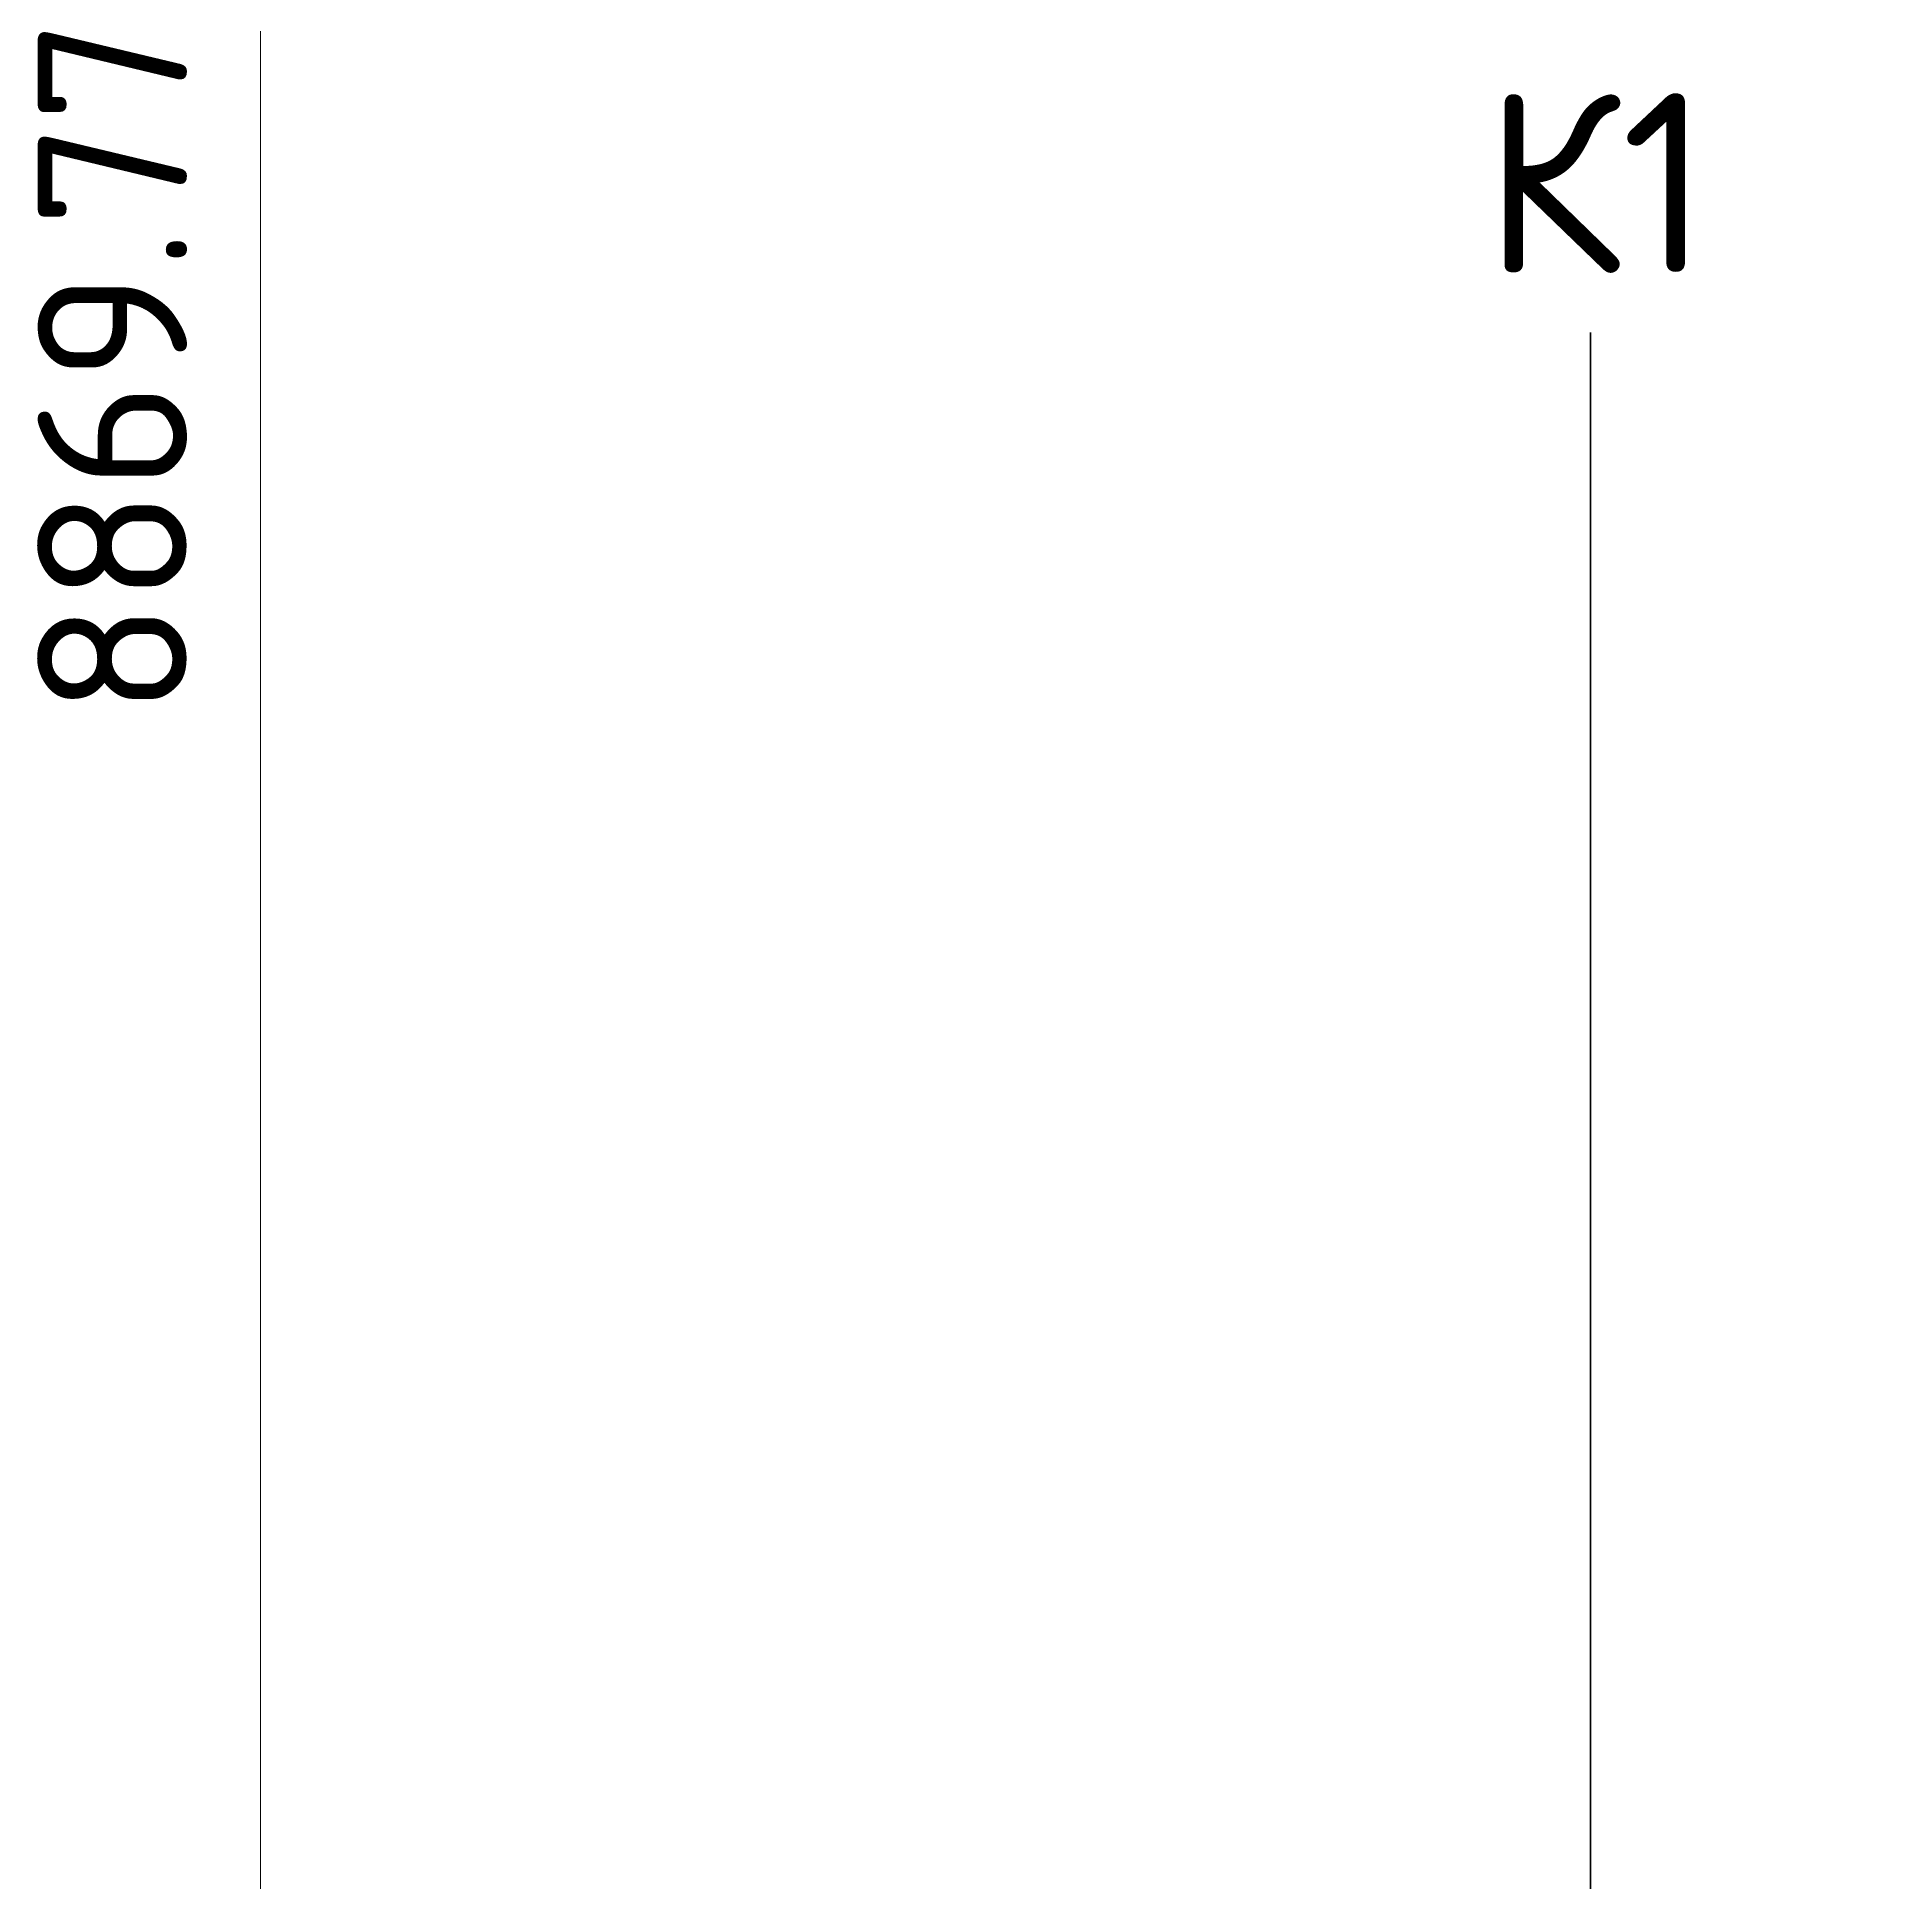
# Model space of a CAD drawing. Header units: feet. Extents: x -10410 to 374725, y -46422 to 88923.
# Drawn here: x 16869 to 19979, y 38786 to 41876 of the extents above; entities that cross this region are included whole.
import ezdxf

# ---------------------------------------------------------------- set-up
doc = ezdxf.new("R2010")
doc.units = ezdxf.units.FT
doc.header["$MEASUREMENT"] = 0
doc.layers.add('канализация', color=30, linetype='Continuous', lineweight=40)
doc.styles.get("Standard").update_dxf_attribs({"font": 'isocpeur.ttf'})

msp = doc.modelspace()

# ---------------------------------------------------------------- linework, layer by layer
at = {"layer": 'канализация', "color": 1, "lineweight": 5}
msp.add_line((17242.77223, 45750.63567), (17242.77223, 36880.86244), dxfattribs=at)
at = {"layer": 'канализация'}
msp.add_line((19469.27817, 41381.72076), (19469.27817, 37916.02851), dxfattribs=at)

# ---------------------------------------------------------------- texts
at = {"layer": 'канализация', "color": 1, "insert": (16994.83806, 41498.25029), "char_height": 250, "attachment_point": 5, "rotation": 90}
msp.add_mtext('\\A1;8869.7732', dxfattribs=at)
at = {"layer": 'канализация', "insert": (19290.34725, 41481.72076), "char_height": 300, "width": 321.8225596, "attachment_point": 7}
msp.add_mtext('\\A1;К1', dxfattribs=at)
at = {"layer": 'канализация', "char_height": 0.2, "attachment_point": 1}
for width, insert in [(2144.6724401, (18609.36958, 39311.13053)), (3302.0080298, (18609.36958, 39310.93053))]:
    msp.add_mtext_dynamic_manual_height_columns('ВНК', width=width, gutter_width=1, heights=[0], dxfattribs=dict(at, insert=insert))

doc.saveas('drawing.dxf')
